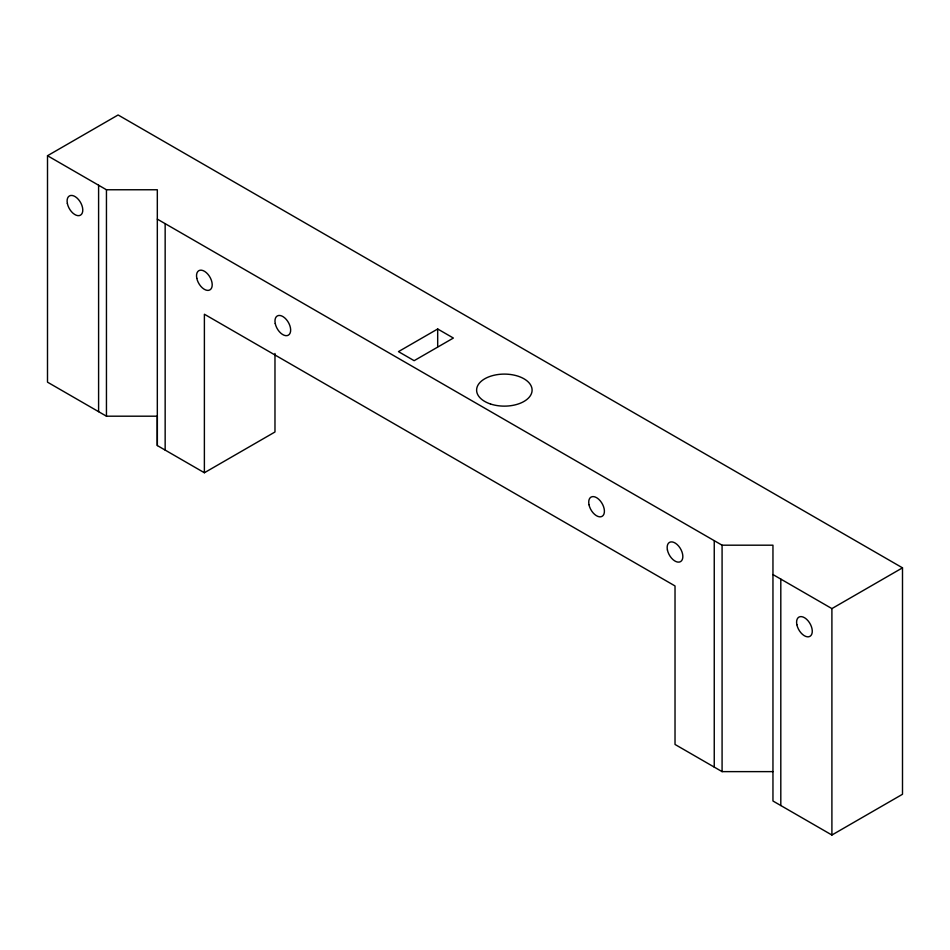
<?xml version="1.0" encoding="UTF-8"?>
<svg xmlns="http://www.w3.org/2000/svg" width="950" height="950" viewBox="0 0 950 950"><rect width="100%" height="100%" fill="white"/><g stroke="black" fill="none" stroke-linecap="round" stroke-linejoin="round"><path stroke-width="1.43" d="M157.32 219.129L722.083 545.193L772.956 545.193L772.956 801.004L831.903 835.026L902.5 794.271L902.5 567.839L118.109 114.974L47.512 155.729L47.5 382.161L106.448 416.195L157.32 416.195L157.32 445.562L204.381 472.744L274.978 431.989L274.978 353.471M157.32 445.562L157.32 189.763L106.448 189.763L47.512 155.729M165.158 450.098L165.158 223.654M204.381 472.744L204.393 314.236L675.023 585.948L675.023 744.456L722.083 771.626L772.956 771.626M722.083 771.626L722.083 545.193M437.689 328.985L398.466 351.631L414.152 360.679L453.376 338.046L437.689 328.985L437.689 346.702M772.956 574.56L831.903 608.594L902.5 567.839M831.903 608.594L831.903 835.026M780.805 579.096L780.805 805.529M714.246 540.669L714.246 767.101M106.448 189.763L106.448 416.195M98.598 185.238L98.598 411.671M490.497 403.988A27.728 16.008 0 0 0 532.095 390.117A27.728 16.008 0 0 0 490.497 376.247A27.728 16.008 0 0 0 490.497 403.988M796.86 624.696A11.091 6.401 60 0 0 809.982 636.334A11.091 6.401 60 0 0 806.467 619.151A11.091 6.401 60 0 0 796.86 624.696M667.422 549.979A11.091 6.401 60 0 0 680.556 561.616A11.091 6.401 60 0 0 677.029 544.433A11.091 6.401 60 0 0 667.422 549.979M588.988 504.688A11.091 6.401 60 0 0 602.122 516.325A11.091 6.401 60 0 0 598.595 499.142A11.091 6.401 60 0 0 588.988 504.688M275.239 323.534A11.091 6.401 60 0 0 288.361 335.172A11.091 6.401 60 0 0 284.846 317.989A11.091 6.401 60 0 0 275.239 323.534M196.792 278.255A11.091 6.401 60 0 0 209.914 289.892A11.091 6.401 60 0 0 206.399 272.709A11.091 6.401 60 0 0 196.792 278.255M67.367 203.526A11.091 6.401 60 0 0 80.489 215.163A11.091 6.401 60 0 0 76.974 197.98A11.091 6.401 60 0 0 67.367 203.526"/></g></svg>
